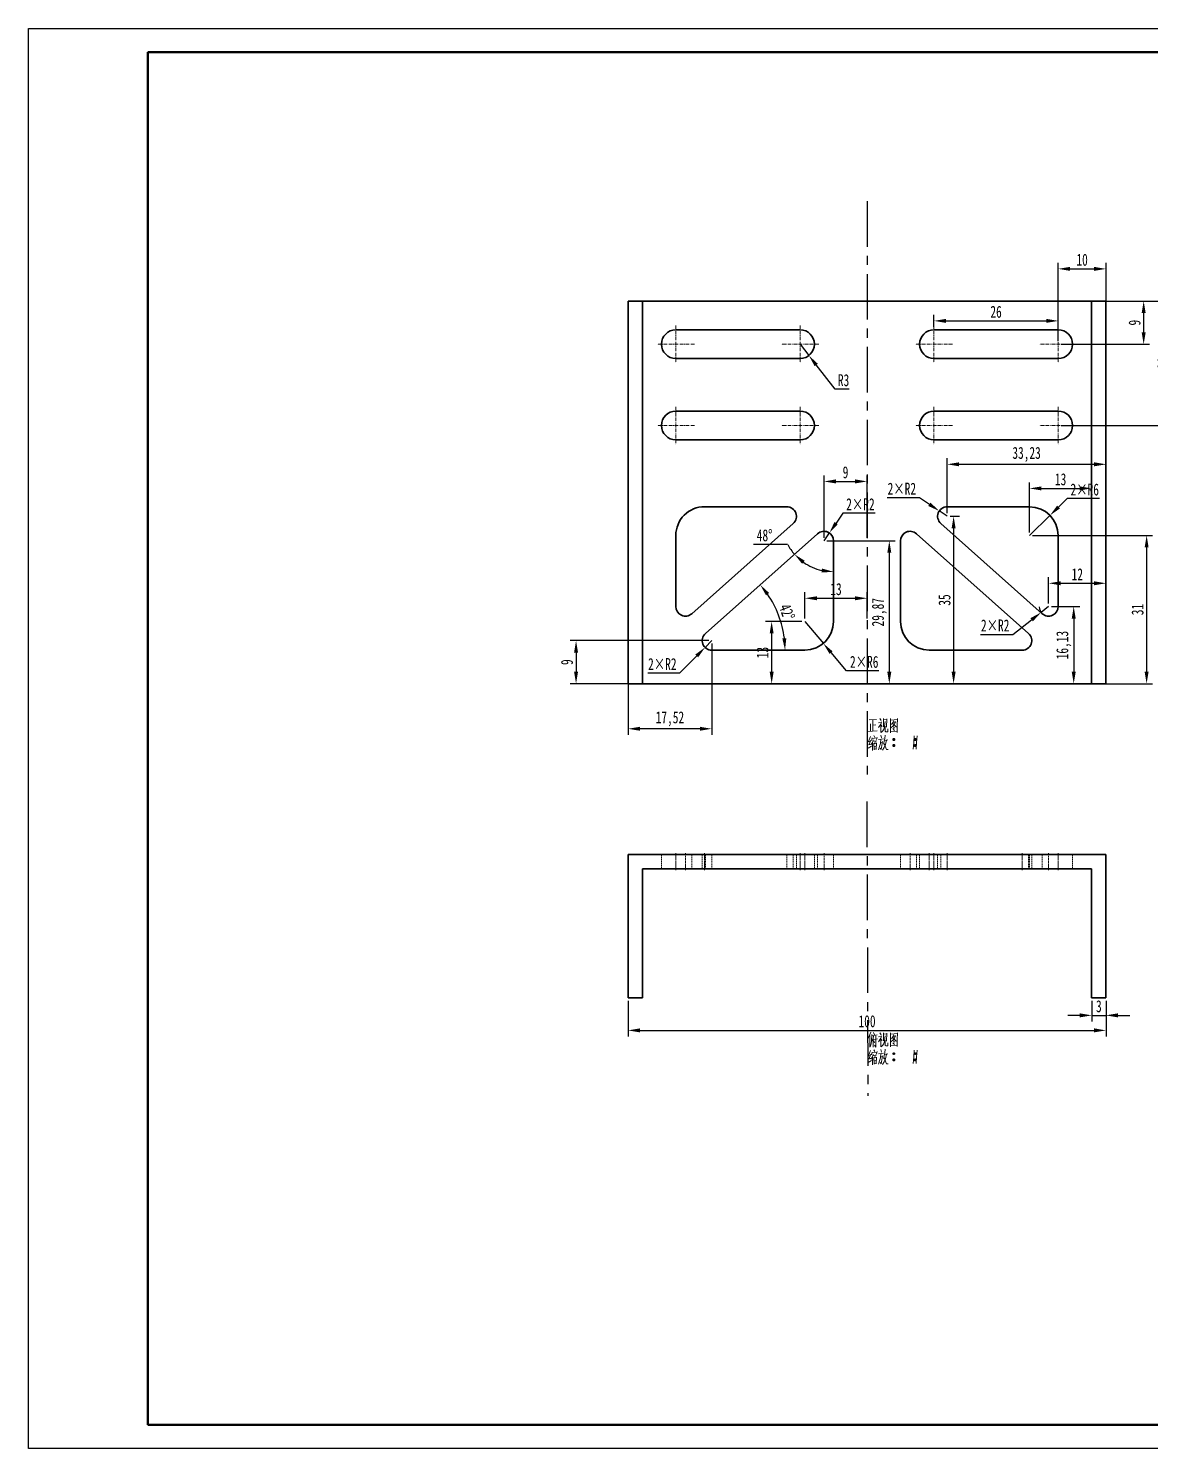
# Model space of a CAD drawing. Header units: millimetres. Extents: x 1050 to 2021, y 766 to 1186.
# Drawn here: x 1050 to 1284.8, y 765.6 to 1062.6 of the extents above; entities that cross this region are included whole.
import ezdxf

# ---------------------------------------------------------------- set-up
doc = ezdxf.new("R2010")
doc.units = ezdxf.units.MM
doc.header["$LTSCALE"] = 0.3
for name, pattern in [('CENTER', [50.8, 31.75, -6.35, 6.35, -6.35]), ('DASHDOT', [18.5, 12, -3, 0.5, -3]), ('DASHED', [19.05, 12.7, -6.35])]:
    doc.linetypes.add(name, pattern=pattern)
for name, color, linetype, lineweight in [('尺寸线', 3, 'Continuous', 25), ('粗实线', 7, 'Continuous', 50), ('细点画线', 1, 'CENTER', 25), ('虚线', 2, 'DASHED', 25)]:
    doc.layers.add(name, color=color, linetype=linetype, lineweight=lineweight)
doc.styles.add('NUT Standard', font='simfang.ttf', dxfattribs={"width": 0.7, "height": 2.5})
doc.dimstyles.new('NUT Standard', dxfattribs={"dimtxt": 2.5, "dimasz": 2.5, "dimexe": 1.25, "dimexo": 0.625, "dimtad": 1, "dimtoh": 1, "dimtxsty": 'NUT Standard', "dimcen": 2.5, "dimadec": 0, "dimazin": 0, "dimtfac": 1, "dimtmove": 0, "dimatfit": 3, "dimfxl": 1, "dimarcsym": 0})

# ---------------------------------------------------------------- blocks, each defined once
blk = doc.blocks.new('*D8')
at = {"layer": 'Defpoints', "color": 0, "transparency": 16777216}
for p in [(1272.51, 859.87), (1275.51, 859.87), (1275.51, 856.22)]:
    blk.add_point(p, dxfattribs=at)
at = {"layer": '尺寸线', "color": 0, "lineweight": -2, "transparency": 16777216}
for p, q in [((1272.51, 859.24), (1272.51, 854.97)), ((1275.51, 859.24), (1275.51, 854.97)), ((1270.01, 856.22), (1267.51, 856.22)), ((1272.51, 856.22), (1275.51, 856.22)), ((1278.01, 856.22), (1280.51, 856.22))]:
    blk.add_line(p, q, dxfattribs=at)
at = {"layer": '尺寸线', "color": 0, "transparency": 16777216}
for points in [[(1270.01, 856.64), (1270.01, 855.8), (1272.51, 856.22)], [(1278.01, 856.64), (1278.01, 855.8), (1275.51, 856.22)]]:
    blk.add_solid(points, dxfattribs=at)
at = {"layer": '尺寸线', "color": 0, "transparency": 16777216, "insert": (1274.01, 858.11), "char_height": 2.5, "attachment_point": 5, "style": 'NUT Standard'}
blk.add_mtext('3', dxfattribs=at)
blk = doc.blocks.new('*D9')
at = {"layer": 'Defpoints', "color": 0, "transparency": 16777216}
for p in [(1175.51, 859.87), (1275.51, 859.87), (1275.51, 853.08)]:
    blk.add_point(p, dxfattribs=at)
at = {"layer": '尺寸线', "color": 0, "lineweight": -2, "transparency": 16777216}
for p, q in [((1175.51, 859.24), (1175.51, 851.83)), ((1275.51, 859.24), (1275.51, 851.83)), ((1178.01, 853.08), (1273.01, 853.08))]:
    blk.add_line(p, q, dxfattribs=at)
at = {"layer": '尺寸线', "color": 0, "transparency": 16777216}
for points in [[(1178.01, 853.5), (1178.01, 852.66), (1175.51, 853.08)], [(1273.01, 853.5), (1273.01, 852.66), (1275.51, 853.08)]]:
    blk.add_solid(points, dxfattribs=at)
at = {"layer": '尺寸线', "color": 0, "transparency": 16777216, "insert": (1225.51, 854.97), "char_height": 2.5, "attachment_point": 5, "style": 'NUT Standard'}
blk.add_mtext('100', dxfattribs=at)
blk = doc.blocks.new('*D10')
at = {"layer": 'Defpoints', "color": 0, "transparency": 16777216}
for p in [(1175.51, 934.58), (1193.03, 934.58), (1175.51, 916.15)]:
    blk.add_point(p, dxfattribs=at)
at = {"layer": '尺寸线', "color": 0, "lineweight": -2, "transparency": 16777216}
for p, q in [((1175.51, 933.96), (1175.51, 914.9)), ((1193.03, 933.96), (1193.03, 914.9)), ((1190.53, 916.15), (1178.01, 916.15))]:
    blk.add_line(p, q, dxfattribs=at)
at = {"layer": '尺寸线', "color": 0, "transparency": 16777216}
for points in [[(1178.01, 916.57), (1178.01, 915.74), (1175.51, 916.15)], [(1190.53, 916.57), (1190.53, 915.74), (1193.03, 916.15)]]:
    blk.add_solid(points, dxfattribs=at)
at = {"layer": '尺寸线', "color": 0, "transparency": 16777216, "insert": (1184.27, 918.22), "char_height": 2.5, "attachment_point": 5, "style": 'NUT Standard'}
blk.add_mtext('17,52', dxfattribs=at)
blk = doc.blocks.new('*D11')
at = {"layer": 'Defpoints', "color": 0, "transparency": 16777216}
for p in [(1193.03, 934.58), (1164.63, 925.58), (1193.03, 925.58)]:
    blk.add_point(p, dxfattribs=at)
at = {"layer": '尺寸线', "color": 0, "lineweight": -2, "transparency": 16777216}
for p, q in [((1192.4, 934.58), (1163.38, 934.58)), ((1164.63, 932.08), (1164.63, 928.08)), ((1192.4, 925.58), (1163.38, 925.58))]:
    blk.add_line(p, q, dxfattribs=at)
at = {"layer": '尺寸线', "color": 0, "transparency": 16777216}
for points in [[(1164.21, 932.08), (1165.04, 932.08), (1164.63, 934.58)], [(1164.21, 928.08), (1165.04, 928.08), (1164.63, 925.58)]]:
    blk.add_solid(points, dxfattribs=at)
at = {"layer": '尺寸线', "color": 0, "transparency": 16777216, "insert": (1162.74, 930.08), "char_height": 2.5, "attachment_point": 5, "rotation": 90, "style": 'NUT Standard'}
blk.add_mtext('9', dxfattribs=at)
blk = doc.blocks.new('*D12')
at = {"layer": 'Defpoints', "color": 0, "transparency": 16777216}
for p in [(1191.62, 933.16), (1193.03, 934.58)]:
    blk.add_point(p, dxfattribs=at)
at = {"layer": '尺寸线', "color": 0, "lineweight": -2, "transparency": 16777216}
for p, q in [((1193.03, 934.58), (1191.62, 933.16)), ((1186.36, 927.82), (1189.87, 931.38)), ((1179.62, 927.82), (1186.36, 927.82))]:
    blk.add_line(p, q, dxfattribs=at)
at = {"layer": '尺寸线', "color": 0, "transparency": 16777216}
blk.add_solid([(1189.57, 931.67), (1190.17, 931.09), (1191.62, 933.16)], dxfattribs=at)
at = {"layer": '尺寸线', "color": 0, "transparency": 16777216, "insert": (1182.68, 929.69), "char_height": 2.5, "attachment_point": 5, "style": 'NUT Standard'}
blk.add_mtext('2×R2', dxfattribs=at)
blk = doc.blocks.new('*D14')
at = {"layer": 'Defpoints', "color": 0, "transparency": 16777216}
for p in [(1212.51, 938.58), (1216.37, 933.99)]:
    blk.add_point(p, dxfattribs=at)
at = {"layer": '尺寸线', "color": 0, "lineweight": -2, "transparency": 16777216}
for p, q in [((1212.51, 938.58), (1216.37, 933.99)), ((1221.23, 928.24), (1217.99, 932.08)), ((1227.99, 928.24), (1221.23, 928.24))]:
    blk.add_line(p, q, dxfattribs=at)
at = {"layer": '尺寸线', "color": 0, "transparency": 16777216}
blk.add_solid([(1218.3, 932.35), (1217.67, 931.82), (1216.37, 933.99)], dxfattribs=at)
at = {"layer": '尺寸线', "color": 0, "transparency": 16777216, "insert": (1224.92, 930.13), "char_height": 2.5, "attachment_point": 5, "style": 'NUT Standard'}
blk.add_mtext('2×R6', dxfattribs=at)
blk = doc.blocks.new('*D16')
at = {"layer": 'Defpoints', "color": 0, "transparency": 16777216}
for p in [(1217.63, 957.1), (1216.51, 955.45)]:
    blk.add_point(p, dxfattribs=at)
at = {"layer": '尺寸线', "color": 0, "lineweight": -2, "transparency": 16777216}
for p, q in [((1220.45, 961.24), (1219.04, 959.17)), ((1227.18, 961.24), (1220.45, 961.24)), ((1216.51, 955.45), (1217.63, 957.1))]:
    blk.add_line(p, q, dxfattribs=at)
at = {"layer": '尺寸线', "color": 0, "transparency": 16777216}
blk.add_solid([(1218.69, 959.4), (1219.38, 958.93), (1217.63, 957.1)], dxfattribs=at)
at = {"layer": '尺寸线', "color": 0, "transparency": 16777216, "insert": (1224.13, 963.11), "char_height": 2.5, "attachment_point": 5, "style": 'NUT Standard'}
blk.add_mtext('2×R2', dxfattribs=at)
blk = doc.blocks.new('*D21')
at = {"layer": 'Defpoints', "color": 0, "transparency": 16777216}
for p in [(1265.51, 1001.45), (1239.51, 999.58), (1265.51, 999.58)]:
    blk.add_point(p, dxfattribs=at)
at = {"layer": '尺寸线', "color": 0, "lineweight": -2, "transparency": 16777216}
for p, q in [((1239.51, 1000.21), (1239.51, 1002.7)), ((1242.01, 1001.45), (1263.01, 1001.45)), ((1265.51, 1000.21), (1265.51, 1002.7))]:
    blk.add_line(p, q, dxfattribs=at)
at = {"layer": '尺寸线', "color": 0, "transparency": 16777216}
for points in [[(1242.01, 1001.87), (1242.01, 1001.04), (1239.51, 1001.45)], [(1263.01, 1001.87), (1263.01, 1001.04), (1265.51, 1001.45)]]:
    blk.add_solid(points, dxfattribs=at)
at = {"layer": '尺寸线', "color": 0, "transparency": 16777216, "insert": (1252.51, 1003.34), "char_height": 2.5, "attachment_point": 5, "style": 'NUT Standard'}
blk.add_mtext('26', dxfattribs=at)
blk = doc.blocks.new('*D22')
at = {"layer": 'Defpoints', "color": 0, "transparency": 16777216}
for p in [(1211.51, 996.58), (1213.34, 994.21)]:
    blk.add_point(p, dxfattribs=at)
at = {"layer": '尺寸线', "color": 0, "lineweight": -2, "transparency": 16777216}
for p, q in [((1211.51, 996.58), (1213.34, 994.21)), ((1218.82, 987.15), (1214.88, 992.24)), ((1221.76, 987.15), (1218.82, 987.15))]:
    blk.add_line(p, q, dxfattribs=at)
at = {"layer": '尺寸线', "color": 0, "transparency": 16777216}
blk.add_solid([(1215.21, 992.49), (1214.55, 991.98), (1213.34, 994.21)], dxfattribs=at)
at = {"layer": '尺寸线', "color": 0, "transparency": 16777216, "insert": (1220.6, 989.04), "char_height": 2.5, "attachment_point": 5, "style": 'NUT Standard'}
blk.add_mtext('R3', dxfattribs=at)
blk = doc.blocks.new('*D23')
at = {"layer": 'Defpoints', "color": 0, "transparency": 16777216}
for p in [(1265.51, 1005.58), (1283.39, 1005.58), (1265.51, 996.58)]:
    blk.add_point(p, dxfattribs=at)
at = {"layer": '尺寸线', "color": 0, "lineweight": -2, "transparency": 16777216}
for p, q in [((1266.13, 1005.58), (1284.64, 1005.58)), ((1283.39, 999.08), (1283.39, 1003.08)), ((1266.13, 996.58), (1284.64, 996.58))]:
    blk.add_line(p, q, dxfattribs=at)
at = {"layer": '尺寸线', "color": 0, "transparency": 16777216}
for points in [[(1282.97, 1003.08), (1283.81, 1003.08), (1283.39, 1005.58)], [(1282.97, 999.08), (1283.81, 999.08), (1283.39, 996.58)]]:
    blk.add_solid(points, dxfattribs=at)
at = {"layer": '尺寸线', "color": 0, "transparency": 16777216, "insert": (1281.5, 1001.08), "char_height": 2.5, "attachment_point": 5, "rotation": 90, "style": 'NUT Standard'}
blk.add_mtext('9', dxfattribs=at)
blk = doc.blocks.new('*D24')
at = {"layer": 'Defpoints', "color": 0, "transparency": 16777216}
for p in [(1275.51, 1012.33), (1265.51, 996.58), (1275.51, 996.58)]:
    blk.add_point(p, dxfattribs=at)
at = {"layer": '尺寸线', "color": 0, "lineweight": -2, "transparency": 16777216}
for p, q in [((1265.51, 997.21), (1265.51, 1013.58)), ((1275.51, 997.21), (1275.51, 1013.58)), ((1268.01, 1012.33), (1273.01, 1012.33))]:
    blk.add_line(p, q, dxfattribs=at)
at = {"layer": '尺寸线', "color": 0, "transparency": 16777216}
for points in [[(1268.01, 1012.75), (1268.01, 1011.91), (1265.51, 1012.33)], [(1273.01, 1012.75), (1273.01, 1011.91), (1275.51, 1012.33)]]:
    blk.add_solid(points, dxfattribs=at)
at = {"layer": '尺寸线', "color": 0, "transparency": 16777216, "insert": (1270.51, 1014.22), "char_height": 2.5, "attachment_point": 5, "style": 'NUT Standard'}
blk.add_mtext('10', dxfattribs=at)
blk = doc.blocks.new('*D25')
at = {"layer": 'Defpoints', "color": 0, "transparency": 16777216}
for p in [(1265.51, 1005.58), (1289.41, 1005.58), (1265.51, 979.58)]:
    blk.add_point(p, dxfattribs=at)
at = {"layer": '尺寸线', "color": 0, "lineweight": -2, "transparency": 16777216}
for p, q in [((1266.13, 1005.58), (1290.66, 1005.58)), ((1289.41, 982.08), (1289.41, 1003.08)), ((1266.13, 979.58), (1290.66, 979.58))]:
    blk.add_line(p, q, dxfattribs=at)
at = {"layer": '尺寸线', "color": 0, "transparency": 16777216}
for points in [[(1288.99, 1003.08), (1289.82, 1003.08), (1289.41, 1005.58)], [(1288.99, 982.08), (1289.82, 982.08), (1289.41, 979.58)]]:
    blk.add_solid(points, dxfattribs=at)
at = {"layer": '尺寸线', "color": 0, "transparency": 16777216, "insert": (1287.52, 992.58), "char_height": 2.5, "attachment_point": 5, "rotation": 90, "style": 'NUT Standard'}
blk.add_mtext('26', dxfattribs=at)
blk = doc.blocks.new('*D27')
at = {"layer": 'Defpoints', "color": 0, "transparency": 16777216}
for p in [(1215.18, 956.94), (1191.7, 936.08), (1207.76, 937.52), (1193.03, 932.58), (1212.51, 932.58)]:
    blk.add_point(p, dxfattribs=at)
at = {"layer": '尺寸线', "color": 0, "lineweight": -2, "transparency": 16777216}
blk.add_arc((1187.77, 932.58), 20.59, 6.9606, 34.673, dxfattribs=at)
at = {"layer": '尺寸线', "color": 0, "transparency": 16777216}
for points in [[(1204.38, 944.04), (1205.03, 944.55), (1203.16, 946.26)], [(1208.62, 935.1), (1207.79, 935.05), (1208.36, 932.58)]]:
    blk.add_solid(points, dxfattribs=at)
at = {"layer": '尺寸线', "color": 0, "transparency": 16777216, "insert": (1208.77, 940.57), "char_height": 2.5, "attachment_point": 5, "rotation": 290.8168, "style": 'NUT Standard'}
blk.add_mtext('42°', dxfattribs=at)
blk = doc.blocks.new('*D28')
at = {"layer": 'Defpoints', "color": 0, "transparency": 16777216}
for p in [(1212.51, 938.58), (1205.55, 925.58), (1212.51, 925.58)]:
    blk.add_point(p, dxfattribs=at)
at = {"layer": '尺寸线', "color": 0, "lineweight": -2, "transparency": 16777216}
for p, q in [((1211.88, 938.58), (1204.3, 938.58)), ((1205.55, 936.08), (1205.55, 928.08)), ((1211.88, 925.58), (1204.3, 925.58))]:
    blk.add_line(p, q, dxfattribs=at)
at = {"layer": '尺寸线', "color": 0, "transparency": 16777216}
for points in [[(1205.14, 936.08), (1205.97, 936.08), (1205.55, 938.58)], [(1205.14, 928.08), (1205.97, 928.08), (1205.55, 925.58)]]:
    blk.add_solid(points, dxfattribs=at)
at = {"layer": '尺寸线', "color": 0, "transparency": 16777216, "insert": (1203.66, 932.08), "char_height": 2.5, "attachment_point": 5, "rotation": 90, "style": 'NUT Standard'}
blk.add_mtext('13', dxfattribs=at)
blk = doc.blocks.new('*D29')
at = {"layer": 'Defpoints', "color": 0, "transparency": 16777216}
for p in [(1225.51, 943.45), (1212.51, 938.58), (1225.51, 938.58)]:
    blk.add_point(p, dxfattribs=at)
at = {"layer": '尺寸线', "color": 0, "lineweight": -2, "transparency": 16777216}
for p, q in [((1212.51, 939.21), (1212.51, 944.7)), ((1225.51, 939.21), (1225.51, 944.7)), ((1215.01, 943.45), (1223.01, 943.45))]:
    blk.add_line(p, q, dxfattribs=at)
at = {"layer": '尺寸线', "color": 0, "transparency": 16777216}
for points in [[(1215.01, 943.86), (1215.01, 943.03), (1212.51, 943.45)], [(1223.01, 943.86), (1223.01, 943.03), (1225.51, 943.45)]]:
    blk.add_solid(points, dxfattribs=at)
at = {"layer": '尺寸线', "color": 0, "transparency": 16777216, "insert": (1219.01, 945.34), "char_height": 2.5, "attachment_point": 5, "style": 'NUT Standard'}
blk.add_mtext('13', dxfattribs=at)
blk = doc.blocks.new('*D30')
at = {"layer": 'Defpoints', "color": 0, "transparency": 16777216}
for p in [(1225.51, 967.88), (1216.51, 955.45), (1225.51, 955.45)]:
    blk.add_point(p, dxfattribs=at)
at = {"layer": '尺寸线', "color": 0, "lineweight": -2, "transparency": 16777216}
for p, q in [((1216.51, 956.07), (1216.51, 969.13)), ((1225.51, 956.07), (1225.51, 969.13)), ((1219.01, 967.88), (1223.01, 967.88))]:
    blk.add_line(p, q, dxfattribs=at)
at = {"layer": '尺寸线', "color": 0, "transparency": 16777216}
for points in [[(1219.01, 968.3), (1219.01, 967.46), (1216.51, 967.88)], [(1223.01, 968.3), (1223.01, 967.46), (1225.51, 967.88)]]:
    blk.add_solid(points, dxfattribs=at)
at = {"layer": '尺寸线', "color": 0, "transparency": 16777216, "insert": (1221.01, 969.77), "char_height": 2.5, "attachment_point": 5, "style": 'NUT Standard'}
blk.add_mtext('9', dxfattribs=at)
blk = doc.blocks.new('*D31')
at = {"layer": 'Defpoints', "color": 0, "transparency": 16777216}
for p in [(1216.51, 955.45), (1216.51, 925.58), (1230.17, 925.58)]:
    blk.add_point(p, dxfattribs=at)
at = {"layer": '尺寸线', "color": 0, "lineweight": -2, "transparency": 16777216}
for p, q in [((1217.13, 955.45), (1231.42, 955.45)), ((1230.17, 952.95), (1230.17, 928.08)), ((1217.13, 925.58), (1231.42, 925.58))]:
    blk.add_line(p, q, dxfattribs=at)
at = {"layer": '尺寸线', "color": 0, "transparency": 16777216}
for points in [[(1229.75, 952.95), (1230.59, 952.95), (1230.17, 955.45)], [(1229.75, 928.08), (1230.59, 928.08), (1230.17, 925.58)]]:
    blk.add_solid(points, dxfattribs=at)
at = {"layer": '尺寸线', "color": 0, "transparency": 16777216, "insert": (1228.1, 940.52), "char_height": 2.5, "attachment_point": 5, "rotation": 90, "style": 'NUT Standard'}
blk.add_mtext('29,87', dxfattribs=at)
blk = doc.blocks.new('*D32')
at = {"layer": 'Defpoints', "color": 0, "transparency": 16777216}
for p in [(1215.18, 956.94), (1218.51, 955.45), (1215.47, 949.4), (1218.51, 938.58), (1191.7, 936.08)]:
    blk.add_point(p, dxfattribs=at)
at = {"layer": '尺寸线', "color": 0, "lineweight": -2, "transparency": 16777216}
blk.add_line((1208.9, 954.69), (1201.75, 954.69), dxfattribs=at)
for start, end in [(208.5031, 221.6336), (234.7641, 256.8695)]:
    blk.add_arc((1218.51, 959.9), 10.93, start, end, dxfattribs=at)
at = {"layer": '尺寸线', "color": 0, "transparency": 16777216}
for points in [[(1211.92, 950.66), (1212.48, 951.28), (1210.33, 952.64)], [(1216.07, 949.67), (1215.97, 948.84), (1218.51, 948.97)]]:
    blk.add_solid(points, dxfattribs=at)
at = {"layer": '尺寸线', "color": 0, "transparency": 16777216, "insert": (1204.07, 956.58), "char_height": 2.5, "attachment_point": 5, "style": 'NUT Standard'}
blk.add_mtext('48°', dxfattribs=at)
blk = doc.blocks.new('*D33')
at = {"layer": 'Defpoints', "color": 0, "transparency": 16777216}
for p in [(1272.51, 966.42), (1259.51, 956.58), (1272.51, 956.58)]:
    blk.add_point(p, dxfattribs=at)
at = {"layer": '尺寸线', "color": 0, "lineweight": -2, "transparency": 16777216}
for p, q in [((1259.51, 957.21), (1259.51, 967.67)), ((1262.01, 966.42), (1270.01, 966.42)), ((1272.51, 957.21), (1272.51, 967.67))]:
    blk.add_line(p, q, dxfattribs=at)
at = {"layer": '尺寸线', "color": 0, "transparency": 16777216}
for points in [[(1262.01, 966.84), (1262.01, 966), (1259.51, 966.42)], [(1270.01, 966.84), (1270.01, 966), (1272.51, 966.42)]]:
    blk.add_solid(points, dxfattribs=at)
at = {"layer": '尺寸线', "color": 0, "transparency": 16777216, "insert": (1266.01, 968.31), "char_height": 2.5, "attachment_point": 5, "style": 'NUT Standard'}
blk.add_mtext('13', dxfattribs=at)
blk = doc.blocks.new('*D35')
at = {"layer": 'Defpoints', "color": 0, "transparency": 16777216}
for p in [(1275.51, 946.58), (1263.51, 941.71), (1275.51, 941.71)]:
    blk.add_point(p, dxfattribs=at)
at = {"layer": '尺寸线', "color": 0, "lineweight": -2, "transparency": 16777216}
for p, q in [((1263.51, 942.34), (1263.51, 947.83)), ((1275.51, 942.34), (1275.51, 947.83)), ((1266.01, 946.58), (1273.01, 946.58))]:
    blk.add_line(p, q, dxfattribs=at)
at = {"layer": '尺寸线', "color": 0, "transparency": 16777216}
for points in [[(1266.01, 947), (1266.01, 946.16), (1263.51, 946.58)], [(1273.01, 947), (1273.01, 946.16), (1275.51, 946.58)]]:
    blk.add_solid(points, dxfattribs=at)
at = {"layer": '尺寸线', "color": 0, "transparency": 16777216, "insert": (1269.51, 948.46), "char_height": 2.5, "attachment_point": 5, "style": 'NUT Standard'}
blk.add_mtext('12', dxfattribs=at)
blk = doc.blocks.new('*D36')
at = {"layer": 'Defpoints', "color": 0, "transparency": 16777216}
for p in [(1263.51, 941.71), (1263.51, 925.58), (1268.75, 925.58)]:
    blk.add_point(p, dxfattribs=at)
at = {"layer": '尺寸线', "color": 0, "lineweight": -2, "transparency": 16777216}
for p, q in [((1264.13, 941.71), (1270, 941.71)), ((1268.75, 939.21), (1268.75, 928.08)), ((1264.13, 925.58), (1270, 925.58))]:
    blk.add_line(p, q, dxfattribs=at)
at = {"layer": '尺寸线', "color": 0, "transparency": 16777216}
for points in [[(1268.34, 939.21), (1269.17, 939.21), (1268.75, 941.71)], [(1268.34, 928.08), (1269.17, 928.08), (1268.75, 925.58)]]:
    blk.add_solid(points, dxfattribs=at)
at = {"layer": '尺寸线', "color": 0, "transparency": 16777216, "insert": (1266.68, 933.65), "char_height": 2.5, "attachment_point": 5, "rotation": 90, "style": 'NUT Standard'}
blk.add_mtext('16,13', dxfattribs=at)
blk = doc.blocks.new('*D37')
at = {"layer": 'Defpoints', "color": 0, "transparency": 16777216}
for p in [(1259.51, 956.58), (1259.51, 925.58), (1284.01, 925.58)]:
    blk.add_point(p, dxfattribs=at)
at = {"layer": '尺寸线', "color": 0, "lineweight": -2, "transparency": 16777216}
for p, q in [((1260.13, 956.58), (1285.26, 956.58)), ((1284.01, 954.08), (1284.01, 928.08)), ((1260.13, 925.58), (1285.26, 925.58))]:
    blk.add_line(p, q, dxfattribs=at)
at = {"layer": '尺寸线', "color": 0, "transparency": 16777216}
for points in [[(1283.59, 954.08), (1284.42, 954.08), (1284.01, 956.58)], [(1283.59, 928.08), (1284.42, 928.08), (1284.01, 925.58)]]:
    blk.add_solid(points, dxfattribs=at)
at = {"layer": '尺寸线', "color": 0, "transparency": 16777216, "insert": (1282.12, 941.08), "char_height": 2.5, "attachment_point": 5, "rotation": 90, "style": 'NUT Standard'}
blk.add_mtext('31', dxfattribs=at)
blk = doc.blocks.new('*D38')
at = {"layer": 'Defpoints', "color": 0, "transparency": 16777216}
for p in [(1242.28, 960.58), (1242.28, 925.58), (1243.62, 925.58)]:
    blk.add_point(p, dxfattribs=at)
at = {"layer": '尺寸线', "color": 0, "lineweight": -2, "transparency": 16777216}
for p, q in [((1242.9, 960.58), (1244.87, 960.58)), ((1243.62, 958.08), (1243.62, 928.08)), ((1242.9, 925.58), (1244.87, 925.58))]:
    blk.add_line(p, q, dxfattribs=at)
at = {"layer": '尺寸线', "color": 0, "transparency": 16777216}
for points in [[(1243.21, 958.08), (1244.04, 958.08), (1243.62, 960.58)], [(1243.21, 928.08), (1244.04, 928.08), (1243.62, 925.58)]]:
    blk.add_solid(points, dxfattribs=at)
at = {"layer": '尺寸线', "color": 0, "transparency": 16777216, "insert": (1241.73, 943.08), "char_height": 2.5, "attachment_point": 5, "rotation": 90, "style": 'NUT Standard'}
blk.add_mtext('35', dxfattribs=at)
blk = doc.blocks.new('*D39')
at = {"layer": 'Defpoints', "color": 0, "transparency": 16777216}
for p in [(1275.51, 971.46), (1242.28, 960.58), (1275.51, 960.58)]:
    blk.add_point(p, dxfattribs=at)
at = {"layer": '尺寸线', "color": 0, "lineweight": -2, "transparency": 16777216}
for p, q in [((1242.28, 961.21), (1242.28, 972.71)), ((1244.78, 971.46), (1273.01, 971.46)), ((1275.51, 961.21), (1275.51, 972.71))]:
    blk.add_line(p, q, dxfattribs=at)
at = {"layer": '尺寸线', "color": 0, "transparency": 16777216}
for points in [[(1244.78, 971.88), (1244.78, 971.04), (1242.28, 971.46)], [(1273.01, 971.88), (1273.01, 971.04), (1275.51, 971.46)]]:
    blk.add_solid(points, dxfattribs=at)
at = {"layer": '尺寸线', "color": 0, "transparency": 16777216, "insert": (1258.89, 973.53), "char_height": 2.5, "attachment_point": 5, "style": 'NUT Standard'}
blk.add_mtext('33,23', dxfattribs=at)
blk = doc.blocks.new('*D40')
at = {"layer": 'Defpoints', "color": 0, "transparency": 16777216}
for p in [(1240.62, 961.7), (1242.28, 960.58)]:
    blk.add_point(p, dxfattribs=at)
at = {"layer": '尺寸线', "color": 0, "lineweight": -2, "transparency": 16777216}
for p, q in [((1229.74, 964.49), (1236.47, 964.49)), ((1236.47, 964.49), (1238.55, 963.1)), ((1242.28, 960.58), (1240.62, 961.7))]:
    blk.add_line(p, q, dxfattribs=at)
at = {"layer": '尺寸线', "color": 0, "transparency": 16777216}
blk.add_solid([(1238.78, 963.44), (1238.31, 962.75), (1240.62, 961.7)], dxfattribs=at)
at = {"layer": '尺寸线', "color": 0, "transparency": 16777216, "insert": (1232.79, 966.37), "char_height": 2.5, "attachment_point": 5, "style": 'NUT Standard'}
blk.add_mtext('2×R2', dxfattribs=at)
blk = doc.blocks.new('*D41')
at = {"layer": 'Defpoints', "color": 0, "transparency": 16777216}
for p in [(1263.79, 960.78), (1259.51, 956.58)]:
    blk.add_point(p, dxfattribs=at)
at = {"layer": '尺寸线', "color": 0, "lineweight": -2, "transparency": 16777216}
for p, q in [((1267.36, 964.28), (1265.58, 962.53)), ((1274.13, 964.28), (1267.36, 964.28)), ((1259.51, 956.58), (1263.79, 960.78))]:
    blk.add_line(p, q, dxfattribs=at)
at = {"layer": '尺寸线', "color": 0, "transparency": 16777216}
blk.add_solid([(1265.29, 962.83), (1265.87, 962.23), (1263.79, 960.78)], dxfattribs=at)
at = {"layer": '尺寸线', "color": 0, "transparency": 16777216, "insert": (1271.06, 966.17), "char_height": 2.5, "attachment_point": 5, "style": 'NUT Standard'}
blk.add_mtext('2×R6', dxfattribs=at)
blk = doc.blocks.new('*D42')
at = {"layer": 'Defpoints', "color": 0, "transparency": 16777216}
for p in [(1263.51, 941.71), (1261.93, 940.49)]:
    blk.add_point(p, dxfattribs=at)
at = {"layer": '尺寸线', "color": 0, "lineweight": -2, "transparency": 16777216}
for p, q in [((1263.51, 941.71), (1261.93, 940.49)), ((1256, 935.89), (1259.95, 938.95)), ((1249.27, 935.89), (1256, 935.89))]:
    blk.add_line(p, q, dxfattribs=at)
blk.add_arc((1263.51, 941.71), 2, 182.025, 228.3665, dxfattribs=at)
at = {"layer": '尺寸线', "color": 0, "transparency": 16777216}
blk.add_solid([(1259.7, 939.28), (1260.21, 938.62), (1261.93, 940.49)], dxfattribs=at)
at = {"layer": '尺寸线', "color": 0, "transparency": 16777216, "insert": (1252.32, 937.76), "char_height": 2.5, "attachment_point": 5, "style": 'NUT Standard'}
blk.add_mtext('2×R2', dxfattribs=at)

msp = doc.modelspace()

# ---------------------------------------------------------------- linework, layer by layer
for p, q in [((1050.042, 1062.619), (1470.042, 1062.619)), ((1050.042, 765.619), (1050.042, 1062.619)), ((1470.042, 765.619), (1050.042, 765.619))]:
    msp.add_line(p, q)
at = {"color": 7, "linetype": 'DASHED', "lineweight": 13, "ltscale": 0.075}
for p, q in [((1185.506, 886.869), (1185.506, 889.869)), ((1185.506, 886.869), (1185.506, 889.869)), ((1211.506, 886.869), (1211.506, 889.869)), ((1211.506, 886.869), (1211.506, 889.869)), ((1211.506, 886.869), (1211.506, 889.869)), ((1214.506, 889.869), (1214.506, 886.869)), ((1236.506, 889.869), (1236.506, 886.869)), ((1239.506, 886.869), (1239.506, 889.869)), ((1239.506, 886.869), (1239.506, 889.869)), ((1239.506, 886.869), (1239.506, 889.869)), ((1265.506, 886.869), (1265.506, 889.869)), ((1265.506, 886.869), (1265.506, 889.869)), ((1265.506, 886.869), (1265.506, 889.869)), ((1265.506, 886.869), (1265.506, 889.869)), ((1268.506, 889.869), (1268.506, 886.869))]:
    msp.add_line(p, q, dxfattribs=at)
at = {"color": 7, "lineweight": 35}
for p, q in [((1175.506, 859.869), (1178.506, 859.869)), ((1272.506, 859.869), (1275.506, 859.869))]:
    msp.add_line(p, q, dxfattribs=at)
at = {"color": 7, "lineweight": 13}
for points in [[(1226.311, 852.694), (1225.611, 851.084)], [(1226.871, 852.659), (1227.081, 852.169)], [(1228.201, 852.589), (1228.481, 852.169)], [(1228.971, 852.554), (1228.971, 850.874)], [(1229.566, 850.804), (1229.636, 852.484)], [(1230.406, 852.589), (1230.406, 851.119), (1230.406, 849.614)], [(1230.406, 852.554), (1230.406, 851.154), (1230.406, 849.754)], [(1231.876, 852.414), (1230.406, 852.274)], [(1231.841, 849.789), (1231.841, 851.154), (1231.876, 852.554)], [(1226.066, 852.029), (1226.066, 850.804), (1226.066, 849.544)], [(1226.346, 850.279), (1226.171, 849.649)], [(1226.451, 850.909), (1226.346, 850.279)], [(1226.486, 852.204), (1226.451, 850.909)], [(1226.486, 851.959), (1227.606, 852.134)], [(1226.766, 851.329), (1226.521, 850.874)], [(1226.871, 851.854), (1226.766, 851.329)], [(1226.766, 851.329), (1226.766, 849.579)], [(1226.871, 851.154), (1227.676, 851.294)], [(1226.941, 850.909), (1227.081, 850.489)], [(1227.326, 849.544), (1227.046, 849.999)], [(1227.326, 851.959), (1227.326, 850.769), (1227.326, 849.544)], [(1228.551, 851.924), (1228.376, 851.434), (1227.886, 850.699)], [(1227.921, 851.714), (1228.481, 851.784)], [(1228.376, 851.434), (1228.376, 849.649)], [(1228.376, 851.259), (1228.691, 850.944)], [(1228.481, 849.649), (1228.761, 849.929)], [(1228.761, 849.929), (1229.006, 850.279)], [(1229.636, 852.379), (1228.971, 852.309)], [(1229.181, 850.909), (1229.006, 850.279)], [(1229.286, 851.959), (1229.181, 850.909)], [(1229.321, 849.929), (1229.321, 851.014)], [(1229.461, 849.824), (1229.321, 849.929)], [(1229.881, 849.824), (1229.461, 849.824)], [(1229.881, 850.454), (1229.881, 849.824)], [(1230.406, 849.859), (1231.771, 849.964)], [(1230.476, 850.664), (1230.966, 851.084)], [(1231.176, 852.134), (1230.616, 851.329)], [(1230.931, 851.574), (1231.631, 850.839)], [(1230.931, 850.489), (1231.281, 850.104)], [(1230.966, 851.784), (1231.421, 851.854)], [(1230.966, 851.084), (1231.176, 851.364)], [(1231.036, 850.874), (1231.281, 850.594)], [(1231.176, 851.364), (1231.526, 851.994)], [(1231.631, 850.839), (1231.806, 850.874)], [(1231.841, 849.684), (1231.841, 849.789), (1231.771, 849.964)], [(1225.716, 846.394), (1226.416, 846.779)], [(1226.171, 847.829), (1225.751, 847.689)], [(1226.241, 848.844), (1225.786, 847.759)], [(1225.821, 847.059), (1226.346, 847.234)], [(1226.311, 848.074), (1225.856, 847.059)], [(1226.626, 847.549), (1226.311, 847.059)], [(1226.556, 848.529), (1226.451, 847.969)], [(1226.556, 848.389), (1227.606, 848.529)], [(1226.801, 848.109), (1226.626, 847.549)], [(1226.661, 847.619), (1226.661, 845.904)], [(1226.871, 847.829), (1227.571, 847.934)], [(1226.941, 849.019), (1227.116, 848.634)], [(1226.941, 847.409), (1226.976, 846.009)], [(1226.941, 847.304), (1227.466, 847.374)], [(1226.976, 846.744), (1227.361, 846.814)], [(1227.186, 847.864), (1227.116, 847.304)], [(1227.501, 847.479), (1227.431, 846.079)], [(1227.641, 848.634), (1227.501, 848.179)], [(1228.411, 848.249), (1228.306, 847.339), (1228.201, 846.919), (1227.886, 846.044)], [(1227.921, 848.179), (1228.971, 848.319)], [(1228.726, 847.759), (1228.621, 846.919), (1228.481, 846.079), (1228.271, 846.359)], [(1228.341, 847.584), (1228.726, 847.654)], [(1228.411, 849.089), (1228.516, 848.529)], [(1229.111, 846.499), (1228.726, 845.974)], [(1229.111, 847.759), (1228.936, 847.199)], [(1229.041, 847.514), (1229.601, 846.079)], [(1229.251, 848.389), (1229.111, 847.759)], [(1229.391, 847.129), (1229.111, 846.499)], [(1229.181, 848.004), (1229.881, 848.144)], [(1229.321, 849.124), (1229.251, 848.389)], [(1229.601, 848.074), (1229.391, 847.129)], [(1230.931, 848.214), (1231.316, 848.214)], [(1230.931, 846.954), (1231.316, 846.954)], [(1230.966, 848.319), (1231.281, 848.319)], [(1230.966, 848.074), (1231.281, 848.074)], [(1230.966, 847.059), (1231.281, 847.059)], [(1230.966, 846.814), (1231.281, 846.814)], [(1235.376, 848.949), (1235.271, 847.549), (1235.166, 846.149)], [(1235.376, 848.214), (1235.761, 848.214)], [(1235.376, 846.954), (1235.761, 846.954)], [(1235.411, 848.319), (1235.726, 848.319)], [(1235.411, 848.074), (1235.726, 848.074)], [(1235.411, 847.059), (1235.726, 847.059)], [(1235.411, 846.814), (1235.726, 846.814)], [(1235.971, 848.949), (1235.866, 847.549), (1235.761, 846.149)], [(1227.431, 846.254), (1227.011, 846.184)], [(1229.601, 846.079), (1229.916, 846.079)]]:
    msp.add_lwpolyline(points, dxfattribs=at)
for points in [[(1231.036, 848.004), (1231.211, 848.004), (1231.316, 848.109), (1231.316, 848.284), (1231.211, 848.389), (1231.036, 848.389), (1230.931, 848.284), (1230.931, 848.109)], [(1231.036, 846.744), (1231.211, 846.744), (1231.316, 846.849), (1231.316, 847.024), (1231.211, 847.129), (1231.036, 847.129), (1230.931, 847.024), (1230.931, 846.849)], [(1235.481, 848.004), (1235.656, 848.004), (1235.761, 848.109), (1235.761, 848.284), (1235.656, 848.389), (1235.481, 848.389), (1235.376, 848.284), (1235.376, 848.109)], [(1235.481, 846.744), (1235.656, 846.744), (1235.761, 846.849), (1235.761, 847.024), (1235.656, 847.129), (1235.481, 847.129), (1235.376, 847.024), (1235.376, 846.849)]]:
    msp.add_lwpolyline(points, close=True, dxfattribs=at)
at = {"layer": '粗实线'}
for p, q in [((1075.042, 770.619), (1075.042, 1057.619)), ((1075.042, 1057.619), (1465.042, 1057.619)), ((1465.042, 770.619), (1075.042, 770.619))]:
    msp.add_line(p, q, dxfattribs=at)
at = {"layer": '粗实线', "color": 7, "lineweight": 35}
for p, q in [((1175.506, 1005.582), (1178.506, 1005.582)), ((1175.506, 925.582), (1175.506, 1005.582)), ((1178.506, 1005.582), (1272.506, 1005.582)), ((1178.506, 925.582), (1178.506, 1005.582)), ((1272.506, 1005.582), (1275.506, 1005.582)), ((1272.506, 1005.582), (1272.506, 925.582)), ((1275.506, 1005.582), (1275.506, 925.582)), ((1185.506, 999.582), (1211.506, 999.582)), ((1239.506, 999.582), (1265.506, 999.582)), ((1211.506, 993.582), (1185.506, 993.582)), ((1265.506, 993.582), (1239.506, 993.582)), ((1185.506, 982.582), (1211.506, 982.582)), ((1265.506, 982.582), (1239.506, 982.582)), ((1185.506, 976.582), (1211.506, 976.582)), ((1265.506, 976.582), (1239.506, 976.582)), ((1191.506, 962.582), (1208.733, 962.582)), ((1259.506, 962.582), (1242.279, 962.582)), ((1185.506, 941.713), (1185.506, 956.582)), ((1210.061, 959.087), (1188.835, 940.218)), ((1215.177, 956.944), (1191.701, 936.076)), ((1235.835, 956.944), (1259.311, 936.076)), ((1240.95, 959.087), (1262.177, 940.218)), ((1265.506, 941.713), (1265.506, 956.582)), ((1218.506, 955.449), (1218.506, 938.582)), ((1232.506, 955.449), (1232.506, 938.582)), ((1212.506, 932.582), (1193.029, 932.582)), ((1238.506, 932.582), (1257.982, 932.582)), ((1178.506, 925.582), (1175.506, 925.582)), ((1272.506, 925.582), (1178.506, 925.582)), ((1275.506, 925.582), (1272.506, 925.582)), ((1175.506, 889.869), (1175.506, 859.869)), ((1175.506, 889.869), (1275.506, 889.869)), ((1275.506, 889.869), (1275.506, 859.869)), ((1178.506, 886.869), (1272.506, 886.869)), ((1178.506, 886.869), (1178.506, 859.869)), ((1272.506, 886.869), (1272.506, 859.869))]:
    msp.add_line(p, q, dxfattribs=at)
at = {"layer": '粗实线', "color": 7, "lineweight": 13}
for points in [[(1225.961, 918.022), (1227.466, 918.092)], [(1226.731, 918.022), (1226.731, 916.867), (1226.731, 915.677)], [(1228.201, 918.302), (1228.481, 917.882)], [(1228.971, 918.267), (1228.971, 916.587)], [(1229.636, 918.092), (1228.971, 918.022)], [(1229.566, 916.517), (1229.636, 918.197)], [(1230.406, 918.302), (1230.406, 916.832), (1230.406, 915.327)], [(1230.406, 918.267), (1230.406, 916.867), (1230.406, 915.467)], [(1231.876, 918.127), (1230.406, 917.987)], [(1231.176, 917.847), (1230.616, 917.042)], [(1231.841, 915.502), (1231.841, 916.867), (1231.876, 918.267)], [(1225.681, 915.607), (1227.641, 915.712)], [(1226.241, 917.217), (1226.241, 915.642)], [(1226.731, 916.902), (1227.361, 916.972)], [(1228.551, 917.637), (1228.376, 917.147), (1227.886, 916.412)], [(1227.921, 917.427), (1228.481, 917.497)], [(1228.376, 917.147), (1228.376, 915.362)], [(1228.376, 916.972), (1228.691, 916.657)], [(1228.411, 914.802), (1228.516, 914.242)], [(1228.481, 915.362), (1228.761, 915.642)], [(1228.761, 915.642), (1229.006, 915.992)], [(1229.181, 916.622), (1229.006, 915.992)], [(1229.286, 917.672), (1229.181, 916.622)], [(1229.321, 914.837), (1229.251, 914.102)], [(1229.321, 915.642), (1229.321, 916.727)], [(1229.461, 915.537), (1229.321, 915.642)], [(1229.881, 915.537), (1229.461, 915.537)], [(1229.881, 916.167), (1229.881, 915.537)], [(1230.406, 915.572), (1231.771, 915.677)], [(1230.476, 916.377), (1230.966, 916.797)], [(1230.931, 917.287), (1231.631, 916.552)], [(1230.931, 916.202), (1231.281, 915.817)], [(1230.966, 917.497), (1231.421, 917.567)], [(1230.966, 916.797), (1231.176, 917.077)], [(1231.036, 916.587), (1231.281, 916.307)], [(1231.176, 917.077), (1231.526, 917.707)], [(1231.631, 916.552), (1231.806, 916.587)], [(1231.841, 915.397), (1231.841, 915.502), (1231.771, 915.677)], [(1225.716, 912.107), (1226.416, 912.492)], [(1226.171, 913.542), (1225.751, 913.402)], [(1226.241, 914.557), (1225.786, 913.472)], [(1225.821, 912.772), (1226.346, 912.947)], [(1226.311, 913.787), (1225.856, 912.772)], [(1226.626, 913.262), (1226.311, 912.772)], [(1226.556, 914.242), (1226.451, 913.682)], [(1226.556, 914.102), (1227.606, 914.242)], [(1226.801, 913.822), (1226.626, 913.262)], [(1226.661, 913.332), (1226.661, 911.617)], [(1226.871, 913.542), (1227.571, 913.647)], [(1226.941, 914.732), (1227.116, 914.347)], [(1226.941, 913.122), (1226.976, 911.722)], [(1226.941, 913.017), (1227.466, 913.087)], [(1226.976, 912.457), (1227.361, 912.527)], [(1227.431, 911.967), (1227.011, 911.897)], [(1227.186, 913.577), (1227.116, 913.017)], [(1227.501, 913.192), (1227.431, 911.792)], [(1227.641, 914.347), (1227.501, 913.892)], [(1228.411, 913.962), (1228.306, 913.052), (1228.201, 912.632), (1227.886, 911.757)], [(1227.921, 913.892), (1228.971, 914.032)], [(1228.726, 913.472), (1228.621, 912.632), (1228.481, 911.792), (1228.271, 912.072)], [(1228.341, 913.297), (1228.726, 913.367)], [(1229.111, 912.212), (1228.726, 911.687)], [(1229.111, 913.472), (1228.936, 912.912)], [(1229.041, 913.227), (1229.601, 911.792)], [(1229.251, 914.102), (1229.111, 913.472)], [(1229.391, 912.842), (1229.111, 912.212)], [(1229.181, 913.717), (1229.881, 913.857)], [(1229.601, 913.787), (1229.391, 912.842)], [(1229.601, 911.792), (1229.916, 911.792)], [(1230.931, 913.927), (1231.316, 913.927)], [(1230.931, 912.667), (1231.316, 912.667)], [(1230.966, 914.032), (1231.281, 914.032)], [(1230.966, 913.787), (1231.281, 913.787)], [(1230.966, 912.772), (1231.281, 912.772)], [(1230.966, 912.527), (1231.281, 912.527)], [(1235.376, 914.662), (1235.271, 913.262), (1235.166, 911.862)], [(1235.376, 913.927), (1235.761, 913.927)], [(1235.376, 912.667), (1235.761, 912.667)], [(1235.411, 914.032), (1235.726, 914.032)], [(1235.411, 913.787), (1235.726, 913.787)], [(1235.411, 912.772), (1235.726, 912.772)], [(1235.411, 912.527), (1235.726, 912.527)], [(1235.971, 914.662), (1235.866, 913.262), (1235.761, 911.862)]]:
    msp.add_lwpolyline(points, dxfattribs=at)
for points in [[(1231.036, 913.717), (1231.211, 913.717), (1231.316, 913.822), (1231.316, 913.997), (1231.211, 914.102), (1231.036, 914.102), (1230.931, 913.997), (1230.931, 913.822)], [(1231.036, 912.457), (1231.211, 912.457), (1231.316, 912.562), (1231.316, 912.737), (1231.211, 912.842), (1231.036, 912.842), (1230.931, 912.737), (1230.931, 912.562)], [(1235.481, 913.717), (1235.656, 913.717), (1235.761, 913.822), (1235.761, 913.997), (1235.656, 914.102), (1235.481, 914.102), (1235.376, 913.997), (1235.376, 913.822)], [(1235.481, 912.457), (1235.656, 912.457), (1235.761, 912.562), (1235.761, 912.737), (1235.656, 912.842), (1235.481, 912.842), (1235.376, 912.737), (1235.376, 912.562)]]:
    msp.add_lwpolyline(points, close=True, dxfattribs=at)
at = {"layer": '粗实线', "color": 7, "lineweight": 35}
for centre, radius, start, end in [((1185.506, 996.582), 3, 90, 270), ((1211.506, 996.582), 3, 270, 90), ((1239.506, 996.582), 3, 90, 270), ((1265.506, 996.582), 3, 270, 90), ((1185.506, 979.582), 3, 90, 270), ((1211.506, 979.582), 3, 270, 90), ((1239.506, 979.582), 3, 90, 270), ((1265.506, 979.582), 3, 270, 90), ((1191.506, 956.582), 6, 90, 180.00001), ((1208.733, 960.582), 2, 311.63354, 90), ((1242.279, 960.582), 2, 90, 228.36646), ((1259.506, 956.582), 6, 0, 90), ((1216.506, 955.449), 2, 0, 131.63354), ((1234.506, 955.449), 2, 48.36646, 180.00001), ((1187.506, 941.713), 2, 180.00001, 311.63354), ((1263.506, 941.713), 2, 228.36646, 0), ((1212.506, 938.582), 6, 270, 0), ((1238.506, 938.582), 6, 180.00001, 270), ((1193.029, 934.582), 2, 131.63354, 270), ((1257.982, 934.582), 2, 270, 48.36646)]:
    msp.add_arc(centre, radius, start, end, dxfattribs=at)
at = {"layer": '细点画线'}
for p, q in [((1225.506, 1026.497), (1225.506, 906.624)), ((1225.465, 900.909), (1225.694, 839.382))]:
    msp.add_line(p, q, dxfattribs=at)
at = {"layer": '细点画线', "linetype": 'DASHDOT', "lineweight": 13, "ltscale": 0.195}
for p, q in [((1185.506, 1000.482), (1185.506, 992.682)), ((1211.506, 1000.482), (1211.506, 992.682)), ((1239.506, 1000.482), (1239.506, 992.682)), ((1265.506, 1000.482), (1265.506, 992.682)), ((1211.506, 983.482), (1211.506, 975.682)), ((1239.506, 983.482), (1239.506, 975.682)), ((1265.506, 983.482), (1265.506, 975.682))]:
    msp.add_line(p, q, dxfattribs=at)
at = {"layer": '细点画线', "linetype": 'DASHDOT', "lineweight": 13, "ltscale": 0.195001}
for p, q in [((1189.406, 996.582), (1181.606, 996.582)), ((1215.406, 996.582), (1207.606, 996.582)), ((1243.406, 996.582), (1235.606, 996.582)), ((1269.406, 996.582), (1261.606, 996.582)), ((1189.406, 979.582), (1181.606, 979.582)), ((1215.406, 979.582), (1207.606, 979.582)), ((1243.406, 979.582), (1235.606, 979.582)), ((1269.406, 979.582), (1261.606, 979.582))]:
    msp.add_line(p, q, dxfattribs=at)
at = {"layer": '细点画线', "linetype": 'DASHDOT', "lineweight": 13, "ltscale": 0.090015}
for p, q in [((1185.506, 890.169), (1185.506, 886.568)), ((1187.506, 890.169), (1187.506, 886.568)), ((1191.506, 890.169), (1191.506, 886.568)), ((1211.506, 890.169), (1211.506, 886.568)), ((1212.506, 890.169), (1212.506, 886.568)), ((1216.506, 890.169), (1216.506, 886.568)), ((1234.506, 890.169), (1234.506, 886.568)), ((1238.506, 890.169), (1238.506, 886.568)), ((1239.506, 890.169), (1239.506, 886.568)), ((1242.279, 890.169), (1242.279, 886.568)), ((1257.982, 890.169), (1257.982, 886.568)), ((1263.506, 890.169), (1263.506, 886.568)), ((1265.506, 890.169), (1265.506, 886.568))]:
    msp.add_line(p, q, dxfattribs=at)
at = {"layer": '虚线', "linetype": 'DASHDOT', "lineweight": 13, "ltscale": 0.195}
msp.add_line((1185.506, 983.482), (1185.506, 975.682), dxfattribs=at)
at = {"layer": '虚线', "linetype": 'DASHED', "lineweight": 13, "ltscale": 0.075}
for p, q in [((1182.506, 889.869), (1182.506, 886.869)), ((1185.506, 886.869), (1185.506, 889.869)), ((1188.835, 886.869), (1188.835, 889.869)), ((1191.029, 889.869), (1191.029, 886.869)), ((1191.506, 886.869), (1191.506, 889.869)), ((1191.701, 886.869), (1191.701, 889.869)), ((1193.029, 886.869), (1193.029, 889.869)), ((1208.733, 886.869), (1208.733, 889.869)), ((1210.061, 886.869), (1210.061, 889.869)), ((1210.733, 889.869), (1210.733, 886.869)), ((1211.506, 886.869), (1211.506, 889.869)), ((1212.506, 886.869), (1212.506, 889.869)), ((1214.506, 889.869), (1214.506, 886.869)), ((1215.177, 886.869), (1215.177, 889.869)), ((1218.506, 886.869), (1218.506, 889.869)), ((1232.506, 886.869), (1232.506, 889.869)), ((1235.835, 886.869), (1235.835, 889.869)), ((1236.506, 889.869), (1236.506, 886.869)), ((1238.506, 886.869), (1238.506, 889.869)), ((1239.506, 886.869), (1239.506, 889.869)), ((1240.279, 889.869), (1240.279, 886.869)), ((1240.95, 886.869), (1240.95, 889.869)), ((1242.279, 886.869), (1242.279, 889.869)), ((1257.982, 886.869), (1257.982, 889.869)), ((1259.311, 886.869), (1259.311, 889.869)), ((1259.506, 886.869), (1259.506, 889.869)), ((1259.982, 889.869), (1259.982, 886.869)), ((1262.177, 886.869), (1262.177, 889.869)), ((1265.506, 886.869), (1265.506, 889.869)), ((1268.506, 889.869), (1268.506, 886.869))]:
    msp.add_line(p, q, dxfattribs=at)

# ---------------------------------------------------------------- dimensions: what is measured, and where the dimension line sits
at = {"layer": '尺寸线'}
for base, p1, p2, picture, middle in [((1275.506, 1012.33), (1265.506, 996.582), (1275.506, 996.582), '*D24', (1270.506, 1014.219)), ((1265.506, 1001.452), (1239.506, 999.582), (1265.506, 999.582), '*D21', (1252.506, 1003.341)), ((1175.506, 916.153), (1193.029, 934.582), (1175.506, 934.582), '*D10', (1184.268, 918.221)), ((1275.506, 853.082), (1175.506, 859.869), (1275.506, 859.869), '*D9', (1225.506, 854.971)), ((1275.506, 856.219), (1272.506, 859.869), (1275.506, 859.869), '*D8', (1274.006, 858.108))]:
    dim = msp.add_linear_dim(base=base, p1=p1, p2=p2, dimstyle='NUT Standard', dxfattribs=at)
    dim.commit()
    dim.dimension.update_dxf_attribs({"geometry": picture, "text_midpoint": middle})
dim = msp.add_linear_dim(base=(1283.391, 1005.582), p1=(1265.506, 996.582), p2=(1265.506, 1005.582), angle=90, dimstyle='NUT Standard', dxfattribs=at)
dim.commit()
dim.dimension.update_dxf_attribs({"geometry": '*D23', "text_midpoint": (1283.391, 1001.082), "dimtype": 160})
for base, p1, p2, picture, middle in [((1289.408, 1005.582), (1265.506, 979.582), (1265.506, 1005.582), '*D25', (1287.518, 992.582)), ((1164.627, 925.582), (1193.029, 934.582), (1193.029, 925.582), '*D11', (1162.738, 930.082))]:
    dim = msp.add_linear_dim(base=base, p1=p1, p2=p2, angle=90, dimstyle='NUT Standard', dxfattribs=at)
    dim.commit()
    dim.dimension.update_dxf_attribs({"geometry": picture, "text_midpoint": middle})
dim = msp.add_radius_dim(center=(1211.506, 996.582), mpoint=(1213.344, 994.211), dimstyle='NUT Standard', dxfattribs=at)
dim.commit()
dim.dimension.update_dxf_attribs({"geometry": '*D22', "text_midpoint": (1220.602, 987.153), "dimtype": 164})
for p1, p2, distance, picture, middle in [((1242.279, 960.582), (1275.506, 960.582), 10.879, '*D39', (1258.892, 973.528)), ((1216.506, 955.449), (1225.506, 955.449), 12.43, '*D30', (1221.006, 969.768)), ((1259.506, 956.582), (1272.506, 956.582), 9.839, '*D33', (1266.006, 968.31)), ((1242.279, 960.582), (1242.279, 925.582), 1.345, '*D38', (1241.735, 943.082)), ((1259.506, 956.582), (1259.506, 925.582), 24.502, '*D37', (1282.119, 941.082)), ((1216.506, 955.449), (1216.506, 925.582), 13.663, '*D31', (1228.101, 940.516)), ((1263.506, 941.713), (1275.506, 941.713), 4.867, '*D35', (1269.506, 948.455)), ((1212.506, 938.582), (1225.506, 938.582), 4.865, '*D29', (1219.006, 945.336)), ((1263.506, 941.713), (1263.506, 925.582), 5.247, '*D36', (1266.685, 933.647)), ((1212.506, 938.582), (1212.506, 925.582), -6.954, '*D28', (1203.663, 932.082))]:
    dim = msp.add_aligned_dim(p1=p1, p2=p2, distance=distance, dimstyle='NUT Standard', dxfattribs=at)
    dim.commit()
    dim.dimension.update_dxf_attribs({"geometry": picture, "text_midpoint": middle})
for center, mpoint, picture, middle in [((1242.279, 960.582), (1240.621, 961.7), '*D40', (1232.795, 966.369)), ((1259.506, 956.582), (1263.791, 960.781), '*D41', (1271.057, 966.17)), ((1216.506, 955.449), (1217.631, 957.103), '*D16', (1224.126, 963.11)), ((1263.506, 941.713), (1261.926, 940.487), '*D42', (1252.323, 937.761)), ((1212.506, 938.582), (1216.374, 933.995), '*D14', (1224.923, 930.129)), ((1193.029, 934.582), (1191.625, 933.158), '*D12', (1182.676, 929.695))]:
    dim = msp.add_radius_dim(center=center, mpoint=mpoint, text='2×<>', dimstyle='NUT Standard', dxfattribs=at)
    dim.commit()
    dim.dimension.update_dxf_attribs({"geometry": picture, "text_midpoint": middle})
for base, line1, picture, middle in [((1215.47, 949.4), ((1218.506, 955.449), (1218.506, 938.582)), '*D32', (1204.073, 956.575)), ((1207.759, 937.52), ((1212.506, 932.582), (1193.029, 932.582)), '*D27', (1208.769, 940.566))]:
    dim = msp.add_angular_dim_2l(base=base, line1=line1, line2=((1215.177, 956.944), (1191.701, 936.076)), dimstyle='NUT Standard', dxfattribs=at)
    dim.commit()
    dim.dimension.update_dxf_attribs({"geometry": picture, "text_midpoint": middle})

doc.saveas('drawing.dxf')
